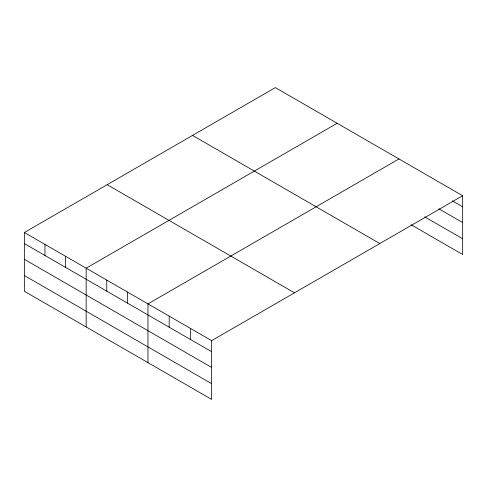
<?xml version="1.0" encoding="UTF-8"?>
<svg xmlns="http://www.w3.org/2000/svg" width="487" height="487" viewBox="0 0 487 487"><rect width="100%" height="100%" fill="white"/><g stroke="black" fill="none" stroke-linecap="round" stroke-linejoin="round"><path stroke-width="0.73" d="M24.35 232.506L211.65 340.644L211.65 399.407L24.35 291.275L24.35 232.506L275.35 87.593L462.65 195.725L462.65 254.494L411.192 224.787M337.162 123.278L86.156 268.191L86.156 326.96M398.969 158.963L147.969 303.876L147.969 362.645M211.65 340.644L462.65 195.725M452.356 200.857L462.65 206.805M438.848 208.801L462.65 222.541M424.701 216.843L462.65 238.758M192.523 135.41L379.817 243.549M107.183 184.683L294.477 292.821M24.35 243.579L211.65 351.717M24.35 259.315L211.65 367.454M24.35 275.532L211.65 383.671M190.423 328.384L190.423 339.457M169.196 316.13L169.196 327.203M127.363 291.981L127.363 303.054M106.763 280.086L106.763 291.159M65.556 256.296L65.556 267.369M44.95 244.401L44.95 255.474"/></g></svg>
